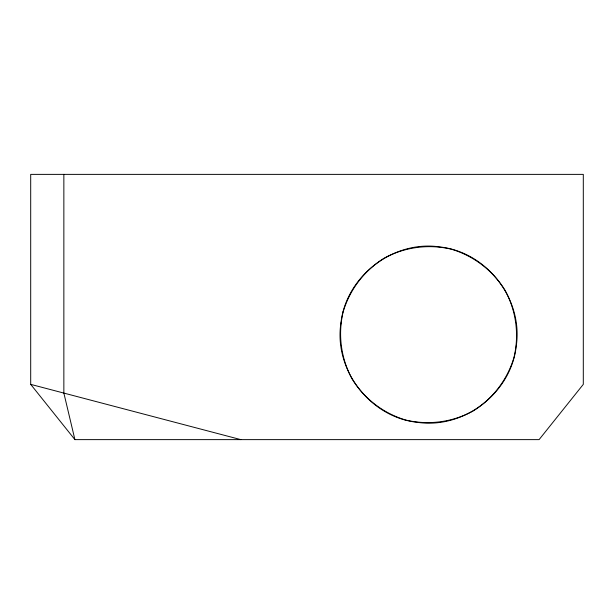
<?xml version="1.0" encoding="UTF-8"?>
<svg xmlns="http://www.w3.org/2000/svg" width="614" height="614" viewBox="0 0 614 614"><rect width="100%" height="100%" fill="white"/><g stroke="black" fill="none" stroke-linecap="round" stroke-linejoin="round"><path stroke-width="0.92" d="M74.908 439.624L539.092 439.624L583.3 384.364L583.3 174.376L30.7 174.376L30.7 384.364L74.908 439.624L63.856 393.083L63.856 174.376M30.7 384.364L240.834 439.624M340.916 323.087C333.755 369.812 370.05 417.106 417.029 422.286C463.754 429.447 511.048 393.152 516.228 346.173C523.389 299.448 487.094 252.154 440.115 246.974C393.39 239.813 346.096 276.108 340.916 323.087M343.172 311.743C337.784 334.453 340.923 358.3 351.999 378.838C364.248 398.701 383.328 413.345 405.685 420.03C428.395 425.418 452.242 422.279 472.78 411.203C492.643 398.954 507.287 379.874 513.972 357.517C519.36 334.807 516.221 310.96 505.145 290.422C492.896 270.559 473.816 255.915 451.459 249.23C428.749 243.842 404.902 246.981 384.364 258.057C364.501 270.306 349.857 289.386 343.172 311.743"/></g></svg>
